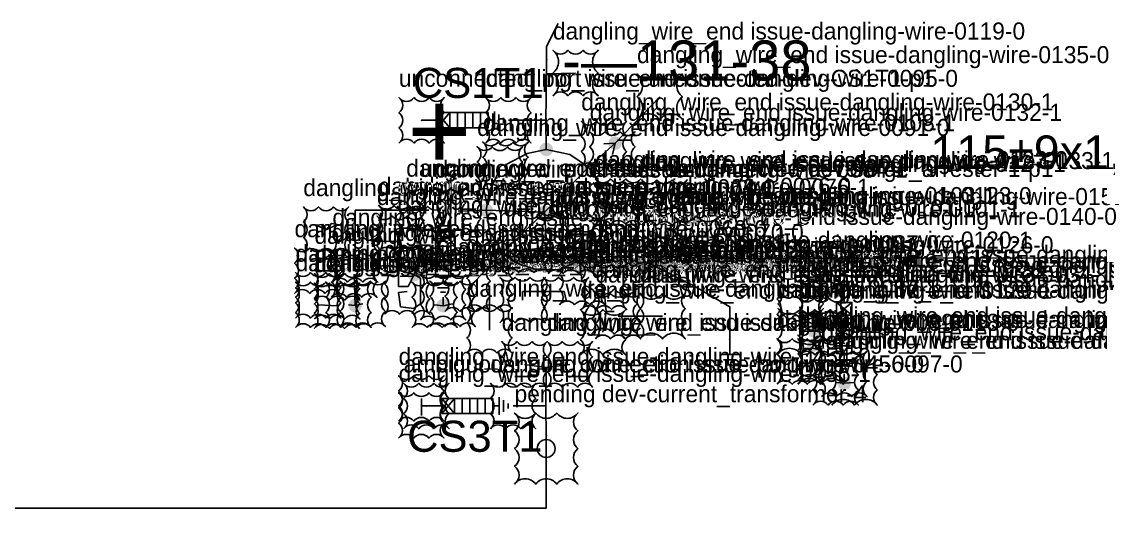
# Model space of a CAD drawing. Header units: millimetres. Extents: x -258 to 330, y 6 to 205.
# Drawn here: x 81.6 to 176.6, y 87.9 to 131 of the extents above; entities that cross this region are included whole.
import ezdxf

# ---------------------------------------------------------------- set-up
doc = ezdxf.new("R2010")
doc.units = ezdxf.units.MM
doc.layers.add('AI_REVIEW', color=2, linetype='Continuous')
doc.layers.add('TEXT', color=7, linetype='Continuous')
for name, color, linetype, lineweight in [('GROUND', 3, 'Continuous', 25), ('HV_110KV', 1, 'Continuous', 25), ('MV_35KV', 30, 'Continuous', 25), ('SLD_OTHER', 7, 'Continuous', 25)]:
    doc.layers.add(name, color=color, linetype=linetype, lineweight=lineweight)
doc.layers.add('SYM_PORTS', color=8, linetype='Continuous', plot=False)
doc.styles.add('SLD_TEXT', font='arial.ttf')

# ---------------------------------------------------------------- blocks, each defined once
blk = doc.blocks.new('SYM_DISCONNECTOR_OPEN')
at = {"lineweight": 25}
for points in [[(0, -1.25), (-1.125, 1)], [(0, -1.25), (0, -2.5)]]:
    blk.add_lwpolyline(points, dxfattribs=at)
at = {"layer": 'SYM_PORTS'}
blk.add_point((0, -2.5), dxfattribs=at)
blk.add_attdef('DEVICE_CODE', (1, -0.5), '', height=2)
blk = doc.blocks.new('SYM_SURGE_ARRESTER')
at = {"lineweight": 25}
for points in [[(0, 4), (0, 2.5)], [(-0.75, 2.5), (0.75, 1.25)], [(0.75, 2.5), (-0.75, 1.25)], [(-0.75, 0.5), (0.75, 0.5)], [(-0.75, -0.25), (0.75, -0.25)], [(-0.75, -1), (0.75, -1)], [(-0.75, -1.75), (0.75, -1.75)], [(-0.875, -3.125), (0.875, -3.125)], [(0, -2.5), (0, -3.125)], [(-0.5625, -3.5625), (0.5625, -3.5625)], [(-0.25, -4), (0.25, -4)]]:
    blk.add_lwpolyline(points, dxfattribs=at)
for points in [[(-0.75, 2.5), (0.75, 2.5), (0.75, 1.25), (-0.75, 1.25)], [(-0.75, 1.25), (0.75, 1.25), (0.75, -2.5), (-0.75, -2.5)]]:
    blk.add_lwpolyline(points, close=True, dxfattribs=at)
at = {"layer": 'SYM_PORTS'}
blk.add_point((0, 4), dxfattribs=at)
blk.add_attdef('DEVICE_CODE', (1.875, 1), '', height=2)
blk = doc.blocks.new('SYM_COUPLING_CAPACITOR')
at = {"lineweight": 25}
for points in [[(0, 1.25), (0, 0.25)], [(-0.75, 0.25), (0.75, 0.25)], [(-0.75, -0.25), (0.75, -0.25)], [(0, -0.25), (0, -1.25)]]:
    blk.add_lwpolyline(points, dxfattribs=at)
at = {"layer": 'SYM_PORTS'}
for p in [(0, 1.25), (0, -1.25)]:
    blk.add_point(p, dxfattribs=at)
blk.add_attdef('DEVICE_CODE', (1.75, -1.75), '', height=2)
blk = doc.blocks.new('SYM_GROUND_SYMBOL')
at = {"lineweight": 25}
for points in [[(0, 1.25), (0, -0.25)], [(-1, -0.25), (1, -0.25)], [(-0.625, -0.75), (0.625, -0.75)], [(-0.25, -1.25), (0.25, -1.25)]]:
    blk.add_lwpolyline(points, dxfattribs=at)
at = {"layer": 'SYM_PORTS'}
blk.add_point((0, 1.25), dxfattribs=at)
blk = doc.blocks.new('SYM_CURRENT_TRANSFORMER')
at = {"lineweight": 25}
blk.add_lwpolyline([(0, 1.25), (0, -1.25)], dxfattribs=at)
blk.add_circle((0, 0), 0.875, dxfattribs=at)
at = {"layer": 'SYM_PORTS'}
for p in [(0, 1.25), (0, -1.25)]:
    blk.add_point(p, dxfattribs=at)
blk.add_attdef('DEVICE_CODE', (1.875, -1.75), '', height=2)
at = {"flags": 1}
blk.add_attdef('RATIO', (1.875, -4.75), '', height=2, dxfattribs=at)

msp = doc.modelspace()

# ---------------------------------------------------------------- hatches: boundary and pattern name
at = {"layer": 'HV_110KV'}
h = msp.add_hatch(color=7, dxfattribs=at)
edge = h.paths.add_edge_path()
edge.add_arc((133.869, 120.289), 0.6, 0, 360)
h = msp.add_hatch(color=7, dxfattribs=at)
edge = h.paths.add_edge_path()
edge.add_arc((127.797, 119.737), 0.6, 0, 360)
h = msp.add_hatch(color=7, dxfattribs=at)
edge = h.paths.add_edge_path()
edge.add_arc((131.529, 118.183), 0.6, 0, 360)
h = msp.add_hatch(color=7, dxfattribs=at)
edge = h.paths.add_edge_path()
edge.add_arc((122.507, 114.384), 0.6, 0, 360)
h = msp.add_hatch(color=7, dxfattribs=at)
edge = h.paths.add_edge_path()
edge.add_arc((133.066, 114.801), 0.6, 0, 360)
h = msp.add_hatch(color=7, dxfattribs=at)
edge = h.paths.add_edge_path()
edge.add_arc((127.645, 114.203), 0.6, 0, 360)
h = msp.add_hatch(color=7, dxfattribs=at)
edge = h.paths.add_edge_path()
edge.add_arc((123.944, 110.656), 0.6, 0, 360)
h = msp.add_hatch(color=7, dxfattribs=at)
edge = h.paths.add_edge_path()
edge.add_arc((130.699, 109.941), 0.6, 0, 360)
at = {"layer": 'SLD_OTHER'}
h = msp.add_hatch(color=7, dxfattribs=at)
edge = h.paths.add_edge_path()
edge.add_arc((116.175, 108.714), 0.6, 0, 360)
h = msp.add_hatch(color=7, dxfattribs=at)
edge = h.paths.add_edge_path()
edge.add_arc((110.969, 105.991), 0.6, 0, 360)
h = msp.add_hatch(color=7, dxfattribs=at)
edge = h.paths.add_edge_path()
edge.add_arc((118.716, 105.97), 0.6, 0, 360)
h = msp.add_hatch(color=7, dxfattribs=at)
edge = h.paths.add_edge_path()
edge.add_arc((151.415, 103.721), 0.6, 0, 360)
h = msp.add_hatch(color=7, dxfattribs=at)
edge = h.paths.add_edge_path()
edge.add_arc((151.374, 102.513), 0.6, 0, 360)
h = msp.add_hatch(color=7, dxfattribs=at)
edge = h.paths.add_edge_path()
edge.add_arc((154.04, 99.139), 0.6, 0, 360)

# ---------------------------------------------------------------- linework, layer by layer
at = {"layer": 'AI_REVIEW'}
for points in [[(128.38, 124.464, -0.5), (129.713, 124.464, -0.5), (131.046, 124.464, -0.5), (132.38, 124.464, -0.5), (132.38, 126.464, -0.5), (132.38, 128.464, -0.5), (131.046, 128.464, -0.5), (129.713, 128.464, -0.5), (128.38, 128.464, -0.5), (128.38, 126.464, -0.5)], [(135.794, 122.381, -0.5), (137.794, 122.381, -0.5), (139.794, 122.381, -0.5), (139.794, 124.381, -0.5), (139.794, 126.381, -0.5), (137.794, 126.381, -0.5), (135.794, 126.381, -0.5), (135.794, 124.381, -0.5)], [(114.824, 120.299, -0.5), (116.158, 120.299, -0.5), (117.491, 120.299, -0.5), (118.824, 120.299, -0.5), (118.824, 121.632, -0.5), (118.824, 122.965, -0.5), (118.824, 124.299, -0.5), (117.491, 124.299, -0.5), (116.158, 124.299, -0.5), (114.824, 124.299, -0.5), (114.824, 122.965, -0.5), (114.824, 121.632, -0.5)], [(122.465, 120.299, -0.5), (123.798, 120.299, -0.5), (125.131, 120.299, -0.5), (126.465, 120.299, -0.5), (126.465, 121.632, -0.5), (126.465, 122.965, -0.5), (126.465, 124.299, -0.5), (125.131, 124.299, -0.5), (123.798, 124.299, -0.5), (122.465, 124.299, -0.5), (122.465, 122.965, -0.5), (122.465, 121.632, -0.5)], [(130.879, 118.216, -0.5), (132.212, 118.216, -0.5), (133.546, 118.216, -0.5), (134.879, 118.216, -0.5), (134.879, 119.549, -0.5), (134.879, 120.883, -0.5), (134.879, 122.216, -0.5), (133.546, 122.216, -0.5), (132.212, 122.216, -0.5), (130.879, 122.216, -0.5), (130.879, 120.883, -0.5), (130.879, 119.549, -0.5)], [(131.629, 117.3, -0.5), (132.962, 117.3, -0.5), (134.295, 117.3, -0.5), (135.629, 117.3, -0.5), (135.629, 118.633, -0.5), (135.629, 119.966, -0.5), (135.629, 121.3, -0.5), (134.295, 121.3, -0.5), (132.962, 121.3, -0.5), (131.629, 121.3, -0.5), (131.629, 119.966, -0.5), (131.629, 118.633, -0.5)], [(121.715, 115.967, -0.5), (123.048, 115.967, -0.5), (124.382, 115.967, -0.5), (125.715, 115.967, -0.5), (125.715, 117.3, -0.5), (125.715, 118.633, -0.5), (125.715, 119.967, -0.5), (124.382, 119.967, -0.5), (123.048, 119.967, -0.5), (121.715, 119.967, -0.5), (121.715, 118.633, -0.5), (121.715, 117.3, -0.5)], [(122.215, 116.383, -0.5), (123.548, 116.383, -0.5), (124.881, 116.383, -0.5), (126.215, 116.383, -0.5), (126.215, 117.716, -0.5), (126.215, 119.05, -0.5), (126.215, 120.383, -0.5), (124.881, 120.383, -0.5), (123.548, 120.383, -0.5), (122.215, 120.383, -0.5), (122.215, 119.05, -0.5), (122.215, 117.716, -0.5)], [(132.129, 113.134, -0.5), (133.462, 113.134, -0.5), (134.795, 113.134, -0.5), (136.129, 113.134, -0.5), (136.129, 114.467, -0.5), (136.129, 115.801, -0.5), (136.129, 117.134, -0.5), (134.795, 117.134, -0.5), (133.462, 117.134, -0.5), (132.129, 117.134, -0.5), (132.129, 115.801, -0.5), (132.129, 114.467, -0.5)], [(136.211, 113.051, -0.5), (137.544, 113.051, -0.5), (138.877, 113.051, -0.5), (140.211, 113.051, -0.5), (140.211, 114.384, -0.5), (140.211, 115.717, -0.5), (140.211, 117.051, -0.5), (138.877, 117.051, -0.5), (137.544, 117.051, -0.5), (136.211, 117.051, -0.5), (136.211, 115.717, -0.5), (136.211, 114.384, -0.5)], [(115.467, 112.384, -0.5), (116.8, 112.384, -0.5), (118.133, 112.384, -0.5), (119.467, 112.384, -0.5), (119.467, 113.718, -0.5), (119.467, 115.051, -0.5), (119.467, 116.384, -0.5), (118.133, 116.384, -0.5), (116.8, 116.384, -0.5), (115.467, 116.384, -0.5), (115.467, 115.051, -0.5), (115.467, 113.718, -0.5)], [(116.716, 112.36, -0.5), (118.05, 112.36, -0.5), (119.383, 112.36, -0.5), (120.716, 112.36, -0.5), (120.716, 113.693, -0.5), (120.716, 115.027, -0.5), (120.716, 116.36, -0.5), (119.383, 116.36, -0.5), (118.05, 116.36, -0.5), (116.716, 116.36, -0.5), (116.716, 115.027, -0.5), (116.716, 113.693, -0.5)], [(118.049, 112.301, -0.5), (119.383, 112.301, -0.5), (120.716, 112.301, -0.5), (122.049, 112.301, -0.5), (122.049, 113.634, -0.5), (122.049, 114.968, -0.5), (122.049, 116.301, -0.5), (120.716, 116.301, -0.5), (119.383, 116.301, -0.5), (118.049, 116.301, -0.5), (118.049, 114.968, -0.5), (118.049, 113.634, -0.5)], [(131.962, 112.801, -0.5), (133.295, 112.801, -0.5), (134.629, 112.801, -0.5), (135.962, 112.801, -0.5), (135.962, 114.134, -0.5), (135.962, 115.467, -0.5), (135.962, 116.801, -0.5), (134.629, 116.801, -0.5), (133.295, 116.801, -0.5), (131.962, 116.801, -0.5), (131.962, 115.467, -0.5), (131.962, 114.134, -0.5)], [(106.408, 110.668, -0.5), (107.742, 110.668, -0.5), (109.075, 110.668, -0.5), (110.408, 110.668, -0.5), (110.408, 112.001, -0.5), (110.408, 113.335, -0.5), (110.408, 114.668, -0.5), (109.075, 114.668, -0.5), (107.742, 114.668, -0.5), (106.408, 114.668, -0.5), (106.408, 113.335, -0.5), (106.408, 112.001, -0.5)], [(106.408, 110.668, -0.5), (107.742, 110.668, -0.5), (109.075, 110.668, -0.5), (110.408, 110.668, -0.5), (110.408, 112.001, -0.5), (110.408, 113.335, -0.5), (110.408, 114.668, -0.5), (109.075, 114.668, -0.5), (107.742, 114.668, -0.5), (106.408, 114.668, -0.5), (106.408, 113.335, -0.5), (106.408, 112.001, -0.5)], [(106.408, 110.668, -0.5), (107.742, 110.668, -0.5), (109.075, 110.668, -0.5), (110.408, 110.668, -0.5), (110.408, 112.001, -0.5), (110.408, 113.335, -0.5), (110.408, 114.668, -0.5), (109.075, 114.668, -0.5), (107.742, 114.668, -0.5), (106.408, 114.668, -0.5), (106.408, 113.335, -0.5), (106.408, 112.001, -0.5)], [(106.408, 110.668, -0.5), (107.742, 110.668, -0.5), (109.075, 110.668, -0.5), (110.408, 110.668, -0.5), (110.408, 112.001, -0.5), (110.408, 113.335, -0.5), (110.408, 114.668, -0.5), (109.075, 114.668, -0.5), (107.742, 114.668, -0.5), (106.408, 114.668, -0.5), (106.408, 113.335, -0.5), (106.408, 112.001, -0.5)], [(113.051, 110.801, -0.5), (114.384, 110.801, -0.5), (115.717, 110.801, -0.5), (117.051, 110.801, -0.5), (117.051, 112.135, -0.5), (117.051, 113.468, -0.5), (117.051, 114.801, -0.5), (115.717, 114.801, -0.5), (114.384, 114.801, -0.5), (113.051, 114.801, -0.5), (113.051, 113.468, -0.5), (113.051, 112.135, -0.5)], [(114.696, 110.718, -0.5), (116.029, 110.718, -0.5), (117.363, 110.718, -0.5), (118.696, 110.718, -0.5), (118.696, 112.051, -0.5), (118.696, 113.385, -0.5), (118.696, 114.718, -0.5), (117.363, 114.718, -0.5), (116.029, 114.718, -0.5), (114.696, 114.718, -0.5), (114.696, 113.385, -0.5), (114.696, 112.051, -0.5)], [(112.884, 109.885, -0.5), (114.217, 109.885, -0.5), (115.551, 109.885, -0.5), (116.884, 109.885, -0.5), (116.884, 111.218, -0.5), (116.884, 112.552, -0.5), (116.884, 113.885, -0.5), (115.551, 113.885, -0.5), (114.217, 113.885, -0.5), (112.884, 113.885, -0.5), (112.884, 112.552, -0.5), (112.884, 111.218, -0.5)], [(114.696, 109.135, -0.5), (116.029, 109.135, -0.5), (117.363, 109.135, -0.5), (118.696, 109.135, -0.5), (118.696, 110.469, -0.5), (118.696, 111.802, -0.5), (118.696, 113.135, -0.5), (117.363, 113.135, -0.5), (116.029, 113.135, -0.5), (114.696, 113.135, -0.5), (114.696, 111.802, -0.5), (114.696, 110.469, -0.5)], [(125.797, 109.968, -0.5), (127.13, 109.968, -0.5), (128.464, 109.968, -0.5), (129.797, 109.968, -0.5), (129.797, 111.302, -0.5), (129.797, 112.635, -0.5), (129.797, 113.968, -0.5), (128.464, 113.968, -0.5), (127.13, 113.968, -0.5), (125.797, 113.968, -0.5), (125.797, 112.635, -0.5), (125.797, 111.302, -0.5)], [(128.963, 109.968, -0.5), (130.296, 109.968, -0.5), (131.63, 109.968, -0.5), (132.963, 109.968, -0.5), (132.963, 111.302, -0.5), (132.963, 112.635, -0.5), (132.963, 113.968, -0.5), (131.63, 113.968, -0.5), (130.296, 113.968, -0.5), (128.963, 113.968, -0.5), (128.963, 112.635, -0.5), (128.963, 111.302, -0.5)], [(139.043, 109.885, -0.5), (141.043, 109.885, -0.5), (143.043, 109.885, -0.5), (143.043, 111.218, -0.5), (143.043, 112.552, -0.5), (143.043, 113.885, -0.5), (141.043, 113.885, -0.5), (139.043, 113.885, -0.5), (139.043, 112.552, -0.5), (139.043, 111.218, -0.5)], [(124.048, 108.885, -0.5), (125.381, 108.885, -0.5), (126.714, 108.885, -0.5), (128.048, 108.885, -0.5), (128.048, 110.219, -0.5), (128.048, 111.552, -0.5), (128.048, 112.885, -0.5), (126.714, 112.885, -0.5), (125.381, 112.885, -0.5), (124.048, 112.885, -0.5), (124.048, 111.552, -0.5), (124.048, 110.219, -0.5)], [(127.963, 108.802, -0.5), (129.296, 108.802, -0.5), (130.63, 108.802, -0.5), (131.963, 108.802, -0.5), (131.963, 110.135, -0.5), (131.963, 111.469, -0.5), (131.963, 112.802, -0.5), (130.63, 112.802, -0.5), (129.296, 112.802, -0.5), (127.963, 112.802, -0.5), (127.963, 111.469, -0.5), (127.963, 110.135, -0.5)], [(136.461, 108.135, -0.5), (137.794, 108.135, -0.5), (139.127, 108.135, -0.5), (140.461, 108.135, -0.5), (140.461, 109.469, -0.5), (140.461, 110.802, -0.5), (140.461, 112.135, -0.5), (139.127, 112.135, -0.5), (137.794, 112.135, -0.5), (136.461, 112.135, -0.5), (136.461, 110.802, -0.5), (136.461, 109.469, -0.5)], [(108.969, 108.052, -0.5), (110.302, 108.052, -0.5), (111.635, 108.052, -0.5), (112.969, 108.052, -0.5), (112.969, 109.385, -0.5), (112.969, 110.719, -0.5), (112.969, 112.052, -0.5), (111.635, 112.052, -0.5), (110.302, 112.052, -0.5), (108.969, 112.052, -0.5), (108.969, 110.719, -0.5), (108.969, 109.385, -0.5)], [(105.636, 107.052, -0.5), (106.969, 107.052, -0.5), (108.303, 107.052, -0.5), (109.636, 107.052, -0.5), (109.636, 108.386, -0.5), (109.636, 109.719, -0.5), (109.636, 111.052, -0.5), (108.303, 111.052, -0.5), (106.969, 111.052, -0.5), (105.636, 111.052, -0.5), (105.636, 109.719, -0.5), (105.636, 108.386, -0.5)], [(107.386, 106.469, -0.5), (108.719, 106.469, -0.5), (110.052, 106.469, -0.5), (111.386, 106.469, -0.5), (111.386, 107.803, -0.5), (111.386, 109.136, -0.5), (111.386, 110.469, -0.5), (110.052, 110.469, -0.5), (108.719, 110.469, -0.5), (107.386, 110.469, -0.5), (107.386, 109.136, -0.5), (107.386, 107.803, -0.5)], [(108.885, 106.719, -0.5), (110.219, 106.719, -0.5), (111.552, 106.719, -0.5), (112.885, 106.719, -0.5), (112.885, 108.053, -0.5), (112.885, 109.386, -0.5), (112.885, 110.719, -0.5), (111.552, 110.719, -0.5), (110.219, 110.719, -0.5), (108.885, 110.719, -0.5), (108.885, 109.386, -0.5), (108.885, 108.053, -0.5)], [(118.882, 105.47, -0.5), (120.216, 105.47, -0.5), (121.549, 105.47, -0.5), (122.882, 105.47, -0.5), (122.882, 106.803, -0.5), (122.882, 108.136, -0.5), (122.882, 109.47, -0.5), (121.549, 109.47, -0.5), (120.216, 109.47, -0.5), (118.882, 109.47, -0.5), (118.882, 108.136, -0.5), (118.882, 106.803, -0.5)], [(120.799, 105.719, -0.5), (122.132, 105.719, -0.5), (123.465, 105.719, -0.5), (124.799, 105.719, -0.5), (124.799, 107.053, -0.5), (124.799, 108.386, -0.5), (124.799, 109.719, -0.5), (123.465, 109.719, -0.5), (122.132, 109.719, -0.5), (120.799, 109.719, -0.5), (120.799, 108.386, -0.5), (120.799, 107.053, -0.5)], [(128.963, 106.053, -0.5), (130.296, 106.053, -0.5), (131.63, 106.053, -0.5), (132.963, 106.053, -0.5), (132.963, 107.386, -0.5), (132.963, 108.719, -0.5), (132.963, 110.053, -0.5), (131.63, 110.053, -0.5), (130.296, 110.053, -0.5), (128.963, 110.053, -0.5), (128.963, 108.719, -0.5), (128.963, 107.386, -0.5)], [(130.879, 105.636, -0.5), (132.212, 105.636, -0.5), (133.546, 105.636, -0.5), (134.879, 105.636, -0.5), (134.879, 106.969, -0.5), (134.879, 108.303, -0.5), (134.879, 109.636, -0.5), (133.546, 109.636, -0.5), (132.212, 109.636, -0.5), (130.879, 109.636, -0.5), (130.879, 108.303, -0.5), (130.879, 106.969, -0.5)], [(105.719, 104.886, -0.5), (107.053, 104.886, -0.5), (108.386, 104.886, -0.5), (109.719, 104.886, -0.5), (109.719, 106.22, -0.5), (109.719, 107.553, -0.5), (109.719, 108.886, -0.5), (108.386, 108.886, -0.5), (107.053, 108.886, -0.5), (105.719, 108.886, -0.5), (105.719, 107.553, -0.5), (105.719, 106.22, -0.5)], [(107.386, 104.803, -0.5), (108.719, 104.803, -0.5), (110.052, 104.803, -0.5), (111.386, 104.803, -0.5), (111.386, 106.136, -0.5), (111.386, 107.47, -0.5), (111.386, 108.803, -0.5), (110.052, 108.803, -0.5), (108.719, 108.803, -0.5), (107.386, 108.803, -0.5), (107.386, 107.47, -0.5), (107.386, 106.136, -0.5)], [(113.551, 105.22, -0.5), (114.884, 105.22, -0.5), (116.217, 105.22, -0.5), (117.551, 105.22, -0.5), (117.551, 106.553, -0.5), (117.551, 107.886, -0.5), (117.551, 109.22, -0.5), (116.217, 109.22, -0.5), (114.884, 109.22, -0.5), (113.551, 109.22, -0.5), (113.551, 107.886, -0.5), (113.551, 106.553, -0.5)], [(116.716, 104.72, -0.5), (118.05, 104.72, -0.5), (119.383, 104.72, -0.5), (120.716, 104.72, -0.5), (120.716, 106.053, -0.5), (120.716, 107.386, -0.5), (120.716, 108.72, -0.5), (119.383, 108.72, -0.5), (118.05, 108.72, -0.5), (116.716, 108.72, -0.5), (116.716, 107.386, -0.5), (116.716, 106.053, -0.5)], [(123.714, 104.47, -0.5), (125.048, 104.47, -0.5), (126.381, 104.47, -0.5), (127.714, 104.47, -0.5), (127.714, 105.803, -0.5), (127.714, 107.136, -0.5), (127.714, 108.47, -0.5), (126.381, 108.47, -0.5), (125.048, 108.47, -0.5), (123.714, 108.47, -0.5), (123.714, 107.136, -0.5), (123.714, 105.803, -0.5)], [(127.547, 104.47, -0.5), (128.88, 104.47, -0.5), (130.213, 104.47, -0.5), (131.547, 104.47, -0.5), (131.547, 105.803, -0.5), (131.547, 107.136, -0.5), (131.547, 108.47, -0.5), (130.213, 108.47, -0.5), (128.88, 108.47, -0.5), (127.547, 108.47, -0.5), (127.547, 107.136, -0.5), (127.547, 105.803, -0.5)], [(148.207, 104.803, -0.5), (150.207, 104.803, -0.5), (152.207, 104.803, -0.5), (152.207, 106.136, -0.5), (152.207, 107.47, -0.5), (152.207, 108.803, -0.5), (150.207, 108.803, -0.5), (148.207, 108.803, -0.5), (148.207, 107.47, -0.5), (148.207, 106.136, -0.5)], [(105.719, 104.053, -0.5), (107.053, 104.053, -0.5), (108.386, 104.053, -0.5), (109.719, 104.053, -0.5), (109.719, 105.387, -0.5), (109.719, 106.72, -0.5), (109.719, 108.053, -0.5), (108.386, 108.053, -0.5), (107.053, 108.053, -0.5), (105.719, 108.053, -0.5), (105.719, 106.72, -0.5), (105.719, 105.387, -0.5)], [(107.365, 103.97, -0.5), (108.698, 103.97, -0.5), (110.032, 103.97, -0.5), (111.365, 103.97, -0.5), (111.365, 105.303, -0.5), (111.365, 106.637, -0.5), (111.365, 107.97, -0.5), (110.032, 107.97, -0.5), (108.698, 107.97, -0.5), (107.365, 107.97, -0.5), (107.365, 106.637, -0.5), (107.365, 105.303, -0.5)], [(108.385, 104.053, -0.5), (109.719, 104.053, -0.5), (111.052, 104.053, -0.5), (112.385, 104.053, -0.5), (112.385, 105.387, -0.5), (112.385, 106.72, -0.5), (112.385, 108.053, -0.5), (111.052, 108.053, -0.5), (109.719, 108.053, -0.5), (108.385, 108.053, -0.5), (108.385, 106.72, -0.5), (108.385, 105.387, -0.5)], [(109.635, 104.137, -0.5), (110.968, 104.137, -0.5), (112.302, 104.137, -0.5), (113.635, 104.137, -0.5), (113.635, 105.47, -0.5), (113.635, 106.803, -0.5), (113.635, 108.137, -0.5), (112.302, 108.137, -0.5), (110.968, 108.137, -0.5), (109.635, 108.137, -0.5), (109.635, 106.803, -0.5), (109.635, 105.47, -0.5)], [(115.967, 104.053, -0.5), (117.3, 104.053, -0.5), (118.633, 104.053, -0.5), (119.967, 104.053, -0.5), (119.967, 105.387, -0.5), (119.967, 106.72, -0.5), (119.967, 108.053, -0.5), (118.633, 108.053, -0.5), (117.3, 108.053, -0.5), (115.967, 108.053, -0.5), (115.967, 106.72, -0.5), (115.967, 105.387, -0.5)], [(117.549, 104.137, -0.5), (118.883, 104.137, -0.5), (120.216, 104.137, -0.5), (121.549, 104.137, -0.5), (121.549, 105.47, -0.5), (121.549, 106.803, -0.5), (121.549, 108.137, -0.5), (120.216, 108.137, -0.5), (118.883, 108.137, -0.5), (117.549, 108.137, -0.5), (117.549, 106.803, -0.5), (117.549, 105.47, -0.5)], [(131.795, 103.47, -0.5), (133.795, 103.47, -0.5), (135.795, 103.47, -0.5), (135.795, 104.803, -0.5), (135.795, 106.137, -0.5), (135.795, 107.47, -0.5), (133.795, 107.47, -0.5), (131.795, 107.47, -0.5), (131.795, 106.137, -0.5), (131.795, 104.803, -0.5)], [(148.124, 103.887, -0.5), (149.457, 103.887, -0.5), (150.791, 103.887, -0.5), (152.124, 103.887, -0.5), (152.124, 105.22, -0.5), (152.124, 106.553, -0.5), (152.124, 107.887, -0.5), (150.791, 107.887, -0.5), (149.457, 107.887, -0.5), (148.124, 107.887, -0.5), (148.124, 106.553, -0.5), (148.124, 105.22, -0.5)], [(150.04, 104.22, -0.5), (151.374, 104.22, -0.5), (152.707, 104.22, -0.5), (154.04, 104.22, -0.5), (154.04, 105.553, -0.5), (154.04, 106.887, -0.5), (154.04, 108.22, -0.5), (152.707, 108.22, -0.5), (151.374, 108.22, -0.5), (150.04, 108.22, -0.5), (150.04, 106.887, -0.5), (150.04, 105.553, -0.5)], [(132.129, 103.054, -0.5), (133.462, 103.054, -0.5), (134.795, 103.054, -0.5), (136.129, 103.054, -0.5), (136.129, 104.387, -0.5), (136.129, 105.72, -0.5), (136.129, 107.054, -0.5), (134.795, 107.054, -0.5), (133.462, 107.054, -0.5), (132.129, 107.054, -0.5), (132.129, 105.72, -0.5), (132.129, 104.387, -0.5)], [(136.044, 103.054, -0.5), (138.044, 103.054, -0.5), (140.044, 103.054, -0.5), (140.044, 104.387, -0.5), (140.044, 105.72, -0.5), (140.044, 107.054, -0.5), (138.044, 107.054, -0.5), (136.044, 107.054, -0.5), (136.044, 105.72, -0.5), (136.044, 104.387, -0.5)], [(150.04, 102.637, -0.5), (151.374, 102.637, -0.5), (152.707, 102.637, -0.5), (154.04, 102.637, -0.5), (154.04, 103.97, -0.5), (154.04, 105.304, -0.5), (154.04, 106.637, -0.5), (152.707, 106.637, -0.5), (151.374, 106.637, -0.5), (150.04, 106.637, -0.5), (150.04, 105.304, -0.5), (150.04, 103.97, -0.5)], [(120.799, 101.804, -0.5), (122.132, 101.804, -0.5), (123.465, 101.804, -0.5), (124.799, 101.804, -0.5), (124.799, 103.137, -0.5), (124.799, 104.471, -0.5), (124.799, 105.804, -0.5), (123.465, 105.804, -0.5), (122.132, 105.804, -0.5), (120.799, 105.804, -0.5), (120.799, 104.471, -0.5), (120.799, 103.137, -0.5)], [(130.796, 101.637, -0.5), (132.796, 101.637, -0.5), (134.796, 101.637, -0.5), (134.796, 102.971, -0.5), (134.796, 104.304, -0.5), (134.796, 105.637, -0.5), (132.796, 105.637, -0.5), (130.796, 105.637, -0.5), (130.796, 104.304, -0.5), (130.796, 102.971, -0.5)], [(148.207, 101.721, -0.5), (150.207, 101.721, -0.5), (152.207, 101.721, -0.5), (152.207, 103.054, -0.5), (152.207, 104.387, -0.5), (152.207, 105.721, -0.5), (150.207, 105.721, -0.5), (148.207, 105.721, -0.5), (148.207, 104.387, -0.5), (148.207, 103.054, -0.5)], [(150.124, 101.637, -0.5), (151.457, 101.637, -0.5), (152.79, 101.637, -0.5), (154.124, 101.637, -0.5), (154.124, 102.971, -0.5), (154.124, 104.304, -0.5), (154.124, 105.637, -0.5), (152.79, 105.637, -0.5), (151.457, 105.637, -0.5), (150.124, 105.637, -0.5), (150.124, 104.304, -0.5), (150.124, 102.971, -0.5)], [(123.881, 98.805, -0.5), (125.214, 98.805, -0.5), (126.548, 98.805, -0.5), (127.881, 98.805, -0.5), (127.881, 100.138, -0.5), (127.881, 101.471, -0.5), (127.881, 102.805, -0.5), (126.548, 102.805, -0.5), (125.214, 102.805, -0.5), (123.881, 102.805, -0.5), (123.881, 101.471, -0.5), (123.881, 100.138, -0.5)], [(127.88, 98.805, -0.5), (129.213, 98.805, -0.5), (130.547, 98.805, -0.5), (131.88, 98.805, -0.5), (131.88, 100.138, -0.5), (131.88, 101.471, -0.5), (131.88, 102.805, -0.5), (130.547, 102.805, -0.5), (129.213, 102.805, -0.5), (127.88, 102.805, -0.5), (127.88, 101.471, -0.5), (127.88, 100.138, -0.5)], [(148.124, 99.055, -0.5), (149.457, 99.055, -0.5), (150.791, 99.055, -0.5), (152.124, 99.055, -0.5), (152.124, 100.388, -0.5), (152.124, 101.721, -0.5), (152.124, 103.055, -0.5), (150.791, 103.055, -0.5), (149.457, 103.055, -0.5), (148.124, 103.055, -0.5), (148.124, 101.721, -0.5), (148.124, 100.388, -0.5)], [(149.957, 99.388, -0.5), (151.957, 99.388, -0.5), (153.957, 99.388, -0.5), (153.957, 100.721, -0.5), (153.957, 102.055, -0.5), (153.957, 103.388, -0.5), (151.957, 103.388, -0.5), (149.957, 103.388, -0.5), (149.957, 102.055, -0.5), (149.957, 100.721, -0.5)], [(149.957, 99.055, -0.5), (151.957, 99.055, -0.5), (153.957, 99.055, -0.5), (153.957, 100.388, -0.5), (153.957, 101.721, -0.5), (153.957, 103.055, -0.5), (151.957, 103.055, -0.5), (149.957, 103.055, -0.5), (149.957, 101.721, -0.5), (149.957, 100.388, -0.5)], [(152.04, 97.972, -0.5), (153.373, 97.972, -0.5), (154.706, 97.972, -0.5), (156.04, 97.972, -0.5), (156.04, 99.305, -0.5), (156.04, 100.638, -0.5), (156.04, 101.972, -0.5), (154.706, 101.972, -0.5), (153.373, 101.972, -0.5), (152.04, 101.972, -0.5), (152.04, 100.638, -0.5), (152.04, 99.305, -0.5)], [(151.29, 97.222, -0.5), (152.623, 97.222, -0.5), (153.957, 97.222, -0.5), (155.29, 97.222, -0.5), (155.29, 98.555, -0.5), (155.29, 99.889, -0.5), (155.29, 101.222, -0.5), (153.957, 101.222, -0.5), (152.623, 101.222, -0.5), (151.29, 101.222, -0.5), (151.29, 99.889, -0.5), (151.29, 98.555, -0.5)], [(152.956, 97.222, -0.5), (154.956, 97.222, -0.5), (156.956, 97.222, -0.5), (156.956, 98.555, -0.5), (156.956, 99.889, -0.5), (156.956, 101.222, -0.5), (154.956, 101.222, -0.5), (152.956, 101.222, -0.5), (152.956, 99.889, -0.5), (152.956, 98.555, -0.5)], [(114.8, 95.806, -0.5), (116.134, 95.806, -0.5), (117.467, 95.806, -0.5), (118.8, 95.806, -0.5), (118.8, 97.139, -0.5), (118.8, 98.472, -0.5), (118.8, 99.806, -0.5), (117.467, 99.806, -0.5), (116.134, 99.806, -0.5), (114.8, 99.806, -0.5), (114.8, 98.472, -0.5), (114.8, 97.139, -0.5)], [(115.241, 95.139, -0.5), (116.574, 95.139, -0.5), (117.908, 95.139, -0.5), (119.241, 95.139, -0.5), (119.241, 96.472, -0.5), (119.241, 97.806, -0.5), (119.241, 99.139, -0.5), (117.908, 99.139, -0.5), (116.574, 99.139, -0.5), (115.241, 99.139, -0.5), (115.241, 97.806, -0.5), (115.241, 96.472, -0.5)], [(122.881, 95.139, -0.5), (124.215, 95.139, -0.5), (125.548, 95.139, -0.5), (126.881, 95.139, -0.5), (126.881, 96.472, -0.5), (126.881, 97.806, -0.5), (126.881, 99.139, -0.5), (125.548, 99.139, -0.5), (124.215, 99.139, -0.5), (122.881, 99.139, -0.5), (122.881, 97.806, -0.5), (122.881, 96.472, -0.5)], [(114.8, 94.306, -0.5), (116.134, 94.306, -0.5), (117.467, 94.306, -0.5), (118.8, 94.306, -0.5), (118.8, 95.639, -0.5), (118.8, 96.973, -0.5), (118.8, 98.306, -0.5), (117.467, 98.306, -0.5), (116.134, 98.306, -0.5), (114.8, 98.306, -0.5), (114.8, 96.973, -0.5), (114.8, 95.639, -0.5)], [(125.01, 90.265, -0.5), (126.868, 90.265, -0.5), (128.727, 90.265, -0.5), (130.585, 90.265, -0.5), (130.585, 91.827, -0.5), (130.585, 93.39, -0.5), (130.585, 94.952, -0.5), (130.585, 96.515, -0.5), (128.727, 96.515, -0.5), (126.868, 96.515, -0.5), (125.01, 96.515, -0.5), (125.01, 94.952, -0.5), (125.01, 93.39, -0.5), (125.01, 91.827, -0.5)]]:
    msp.add_lwpolyline(points, format="xyb", close=True, dxfattribs=at)
at = {"layer": 'GROUND'}
for points in [[(141.043, 111.885), (141.314, 110.135)], [(138.461, 110.135), (136.628, 109.802), (140.752, 107.761)], [(141.314, 110.135), (140.752, 107.761)], [(141.314, 110.135), (154.04, 110.115)], [(158.413, 110.177), (154.04, 110.115)], [(154.04, 110.115), (154.04, 107.612)], [(140.752, 107.761), (143.959, 105.887), (143.959, 103.012)]]:
    msp.add_lwpolyline(points, dxfattribs=at)
at = {"layer": 'HV_110KV'}
for points in [[(127.832, 127.671), (127.818, 126.381)], [(127.818, 126.381), (127.776, 122.299)], [(130.38, 126.464), (127.818, 126.381)], [(137.794, 124.381), (133.869, 120.289)], [(124.465, 122.299), (127.776, 122.299)], [(127.776, 122.299), (127.797, 119.737)], [(127.797, 119.737), (126.131, 119.383), (124.215, 118.383)], [(127.797, 119.737), (129.88, 119.3), (131.529, 118.183)], [(133.869, 120.289), (131.529, 118.183)], [(133.869, 120.289), (132.879, 120.216)], [(133.869, 120.289), (133.629, 119.3)], [(123.715, 117.967), (122.799, 116.05), (122.507, 114.384)], [(131.529, 118.183), (127.645, 114.203)], [(131.529, 118.183), (132.546, 116.717), (133.066, 114.801)], [(122.507, 114.384), (120.049, 114.301)], [(122.507, 114.384), (127.645, 114.203)], [(122.507, 114.384), (122.799, 112.551), (123.944, 110.656)], [(127.645, 114.203), (123.944, 110.656)], [(127.645, 114.203), (127.797, 111.968)], [(130.699, 109.941), (131.796, 110.469), (132.712, 112.218), (133.066, 114.801)], [(133.066, 114.801), (133.962, 114.801)], [(130.963, 111.968), (130.699, 109.941)], [(123.944, 110.656), (120.882, 107.47)], [(130.699, 109.941), (128.88, 109.136), (126.964, 109.136), (125.215, 109.719), (123.944, 110.656)], [(130.699, 109.941), (130.963, 108.053)]]:
    msp.add_lwpolyline(points, dxfattribs=at)
at = {"layer": 'MV_35KV'}
for points in [[(125.881, 100.805), (127.797, 100.534)], [(129.88, 100.805), (127.797, 100.534)], [(127.797, 100.534), (127.776, 97.139)], [(116.8, 97.806), (116.8, 97.139)], [(116.8, 97.139), (116.8, 96.306)], [(117.241, 97.139), (116.8, 97.139)], [(124.881, 97.139), (127.776, 97.139)], [(127.776, 97.139), (127.797, 94.515)], [(127.797, 92.266), (127.797, 88.142), (51.235, 88.142), (51.235, 53.735), (66.564, 53.735), (66.564, 58.858)]]:
    msp.add_lwpolyline(points, dxfattribs=at)
at = {"layer": 'SLD_OTHER'}
for points in [[(134.129, 115.134), (136.711, 115.384), (138.211, 115.051)], [(117.467, 114.384), (110.969, 114.384), (110.969, 110.052)], [(108.408, 112.668), (108.136, 113.135), (107.553, 113.051), (108.408, 112.668)], [(108.408, 112.668), (108.886, 113.218), (109.386, 113.135), (108.408, 112.668)], [(115.051, 112.801), (116.696, 112.718)], [(114.884, 111.885), (114.905, 111.135)], [(116.175, 108.714), (115.634, 107.678), (114.801, 107.678), (114.801, 108.469), (114.884, 110.302), (114.905, 111.135)], [(114.905, 111.135), (116.696, 111.135)], [(126.048, 110.885), (128.214, 111.135), (129.963, 110.802)], [(116.175, 108.714), (114.967, 109.052), (114.884, 109.719), (116.55, 109.886), (116.175, 108.714)], [(160.913, 110.177), (223.437, 110.135), (223.437, 38.989), (267.674, 38.989), (267.674, 51.735), (262.551, 51.819)], [(107.636, 109.052), (109.386, 109.052), (109.386, 108.469)], [(110.885, 108.719), (110.969, 105.991)], [(116.175, 108.714), (116.717, 108.386), (116.717, 106.137), (116.134, 105.72), (114.967, 105.887), (114.801, 107.136), (115.551, 107.22)], [(107.719, 106.886), (107.719, 107.636), (109.302, 107.803), (109.386, 106.803)], [(122.799, 107.719), (122.799, 103.804)], [(132.879, 107.636), (133.066, 105.47)], [(118.716, 106.72), (118.716, 105.97)], [(129.547, 106.47), (129.38, 107.22), (125.714, 107.22), (125.714, 106.47)], [(150.207, 106.803), (151.981, 106.803), (152.04, 106.22)], [(107.719, 106.053), (109.365, 105.97)], [(110.385, 106.053), (110.969, 105.991)], [(111.635, 106.137), (110.969, 105.991)], [(117.967, 106.053), (118.716, 105.97)], [(119.549, 106.137), (118.716, 105.97)], [(133.066, 105.47), (132.796, 103.637)], [(133.066, 105.47), (133.795, 105.47)], [(150.124, 105.887), (150.207, 105.137)], [(134.129, 105.054), (138.044, 105.054)], [(151.374, 102.513), (150.874, 101.721), (150.228, 101.659), (150.124, 102.471), (150.124, 104.304), (150.207, 105.137)], [(150.207, 105.137), (151.957, 105.137), (152.04, 104.637)], [(150.207, 103.721), (151.415, 103.721)], [(151.415, 103.721), (151.374, 102.513)], [(151.415, 103.721), (152.124, 103.637)], [(151.374, 102.513), (151.957, 102.388), (151.957, 101.388)], [(150.124, 101.055), (150.124, 99.972), (150.874, 99.722), (151.957, 99.972), (151.957, 101.055)], [(154.04, 99.972), (154.04, 99.139)], [(153.29, 99.222), (154.04, 99.139)], [(154.956, 99.222), (154.04, 99.139)]]:
    msp.add_lwpolyline(points, dxfattribs=at)

# ---------------------------------------------------------------- block references
at = {"layer": 'GROUND', "xscale": 0.900011588382326, "yscale": 0.900011588382326}
for name, p in [('SYM_SURGE_ARRESTER', (154.04, 104.012)), ('SYM_GROUND_SYMBOL', (143.959, 101.888))]:
    msp.add_blockref(name, p, dxfattribs=at)
at = {"layer": 'HV_110KV', "xscale": -0.900011588382326, "yscale": 0.900011588382326}
msp.add_blockref('SYM_DISCONNECTOR_OPEN', (127.832, 129.922), dxfattribs=at)
at = {"layer": 'HV_110KV'}
ref = msp.add_blockref('SYM_SURGE_ARRESTER', (120.424, 122.299), dxfattribs=dict(at, xscale=0.900011588382326, yscale=0.900011588382326, rotation=90))
ref.add_attrib('DEVICE_CODE', 'CS1T1', (116.05, 124.27), dxfattribs={"layer": 'TEXT', "height": 2.6492, "style": 'SLD_TEXT'})
at = {"layer": 'MV_35KV'}
ref = msp.add_blockref('SYM_SURGE_ARRESTER', (120.841, 97.139), dxfattribs=dict(at, xscale=0.900011588382326, yscale=0.900011588382326, rotation=90))
ref.add_attrib('DEVICE_CODE', 'CS3T1', (115.551, 93.104), dxfattribs={"layer": 'TEXT', "height": 2.7394, "style": 'SLD_TEXT'})
at = {"layer": 'MV_35KV', "xscale": 0.900011588382326, "yscale": 0.900011588382326}
msp.add_blockref('SYM_CURRENT_TRANSFORMER', (127.797, 93.39), dxfattribs=at)
at = {"layer": 'SLD_OTHER', "xscale": 0.900011588382326, "yscale": 0.900011588382326}
msp.add_blockref('SYM_SURGE_ARRESTER', (118.716, 110.76), dxfattribs=at)
at = {"layer": 'SLD_OTHER', "xscale": 0.999983254745884, "yscale": 0.999983254745884, "rotation": 270}
msp.add_blockref('SYM_COUPLING_CAPACITOR', (159.663, 110.177), dxfattribs=at)

# ---------------------------------------------------------------- texts
at = {"layer": 'AI_REVIEW', "char_height": 1.5, "attachment_point": 7}
for s, insert in [('dangling_wire_end issue-dangling-wire-0119-0', (128.38, 128.964)), ('dangling_wire_end issue-dangling-wire-0135-0', (135.794, 126.881)), ('unconnected_port issue-unconnected-dev-CS1T1-p1', (114.824, 124.799)), ('dangling_wire_end issue-dangling-wire-0095-0', (122.465, 124.799)), ('dangling_wire_end issue-dangling-wire-0130-1', (130.879, 122.716)), ('dangling_wire_end issue-dangling-wire-0132-1', (131.629, 121.8)), ('dangling_wire_end issue-dangling-wire-0108-1', (122.215, 120.883)), ('dangling_wire_end issue-dangling-wire-0091-0', (121.715, 120.467)), ('dangling_wire_end issue-dangling-wire-0079-0', (115.467, 116.884)), ('unconnected_port issue-unconnected-dev-surge_arrester-1-p1', (116.716, 116.86)), ('dangling_wire_end issue-dangling-wire-0084-1', (118.049, 116.801)), ('dangling_wire_end issue-dangling-wire-0127-1', (131.962, 117.301)), ('dangling_wire_end issue-dangling-wire-0133-0', (132.129, 117.634)), ('dangling_wire_end issue-dangling-wire-0133-1', (136.211, 117.551)), ('dangling_wire_end issue-dangling-wire-0063-0', (106.408, 115.168)), ('dangling_wire_end issue-dangling-wire-0063-1', (106.408, 115.168)), ('dangling_wire_end issue-dangling-wire-0064-0', (106.408, 115.168)), ('dangling_wire_end issue-dangling-wire-0064-1', (106.408, 115.168)), ('dangling_wire_end issue-dangling-wire-0076-0', (113.051, 115.301)), ('dangling_wire_end issue-dangling-wire-0076-1', (114.696, 115.218)), ('dangling_wire_end issue-dangling-wire-0074-0', (112.884, 114.385)), ('dangling_wire_end issue-dangling-wire-0103-1', (125.797, 114.468)), ('dangling_wire_end issue-dangling-wire-0123-0', (128.963, 114.468)), ('dangling_wire_end issue-dangling-wire-0151-0', (139.043, 114.385)), ('dangling_wire_end issue-dangling-wire-0075-1', (114.696, 113.635)), ('dangling_wire_end issue-dangling-wire-0101-0', (124.048, 113.385)), ('dangling_wire_end issue-dangling-wire-0101-1', (127.963, 113.302)), ('dangling_wire_end issue-dangling-wire-0079-1', (108.969, 112.552)), ('dangling_wire_end issue-dangling-wire-0140-0', (136.461, 112.635)), ('dangling_wire_end issue-dangling-wire-0060-0', (105.636, 111.552)), ('dangling_wire_end issue-dangling-wire-0070-0', (108.885, 111.219)), ('dangling_wire_end issue-dangling-wire-0060-1', (107.386, 110.969)), ('dangling_wire_end issue-dangling-wire-0087-0', (120.799, 110.219)), ('dangling_wire_end issue-dangling-wire-0120-1', (128.963, 110.553)), ('dangling_wire_end issue-dangling-wire-0126-0', (130.879, 110.136)), ('dangling_wire_end issue-dangling-wire-0061-0', (105.719, 109.386)), ('dangling_wire_end issue-dangling-wire-0061-1', (107.386, 109.303)), ('dangling_wire_end issue-dangling-wire-0077-1', (113.551, 109.72)), ('dangling_wire_end issue-dangling-wire-0082-0', (116.716, 109.22)), ('dangling_wire_end issue-dangling-wire-0092-1', (118.882, 109.97)), ('dangling_wire_end issue-dangling-wire-0169-0', (148.207, 109.303)), ('dangling_wire_end issue-dangling-wire-0062-0', (105.719, 108.553)), ('dangling_wire_end issue-dangling-wire-0062-1', (107.365, 108.47)), ('dangling_wire_end issue-dangling-wire-0069-0', (108.385, 108.553)), ('dangling_wire_end issue-dangling-wire-0071-0', (109.635, 108.637)), ('dangling_wire_end issue-dangling-wire-0081-0', (115.967, 108.553)), ('dangling_wire_end issue-dangling-wire-0083-0', (117.549, 108.637)), ('dangling_wire_end issue-dangling-wire-0117-1', (123.714, 108.97)), ('dangling_wire_end issue-dangling-wire-0117-0', (127.547, 108.97)), ('dangling_wire_end issue-dangling-wire-0166-0', (148.124, 108.387)), ('dangling_wire_end issue-dangling-wire-0169-1', (150.04, 108.72)), ('dangling_wire_end issue-dangling-wire-0128-1', (131.795, 107.97)), ('dangling_wire_end issue-dangling-wire-0134-0', (132.129, 107.554)), ('dangling_wire_end issue-dangling-wire-0134-1', (136.044, 107.554)), ('dangling_wire_end issue-dangling-wire-0087-1', (120.799, 106.304)), ('dangling_wire_end issue-dangling-wire-0170-1', (150.04, 107.137)), ('dangling_wire_end issue-dangling-wire-0129-1', (130.796, 106.137)), ('dangling_wire_end issue-dangling-wire-0171-0', (148.207, 106.221)), ('dangling_wire_end issue-dangling-wire-0173-1', (150.124, 106.137)), ('dangling_wire_end issue-dangling-wire-0168-0', (148.124, 103.555)), ('dangling_wire_end issue-dangling-wire-0172-1', (149.957, 103.888)), ('dangling_wire_end issue-dangling-wire-0168-1', (149.957, 103.555)), ('dangling_wire_end issue-dangling-wire-0099-0', (123.881, 103.305)), ('dangling_wire_end issue-dangling-wire-0118-0', (127.88, 103.305)), ('dangling_wire_end issue-dangling-wire-0181-0', (151.29, 101.722)), ('dangling_wire_end issue-dangling-wire-0183-0', (152.04, 102.472)), ('dangling_wire_end issue-dangling-wire-0184-0', (152.956, 101.722)), ('dangling_wire_end issue-dangling-wire-0454-0', (114.8, 100.306)), ('ambiguous_port_connection issue-port-wire-0456-0', (115.241, 99.639)), ('dangling_wire_end issue-dangling-wire-0097-0', (122.881, 99.639)), ('dangling_wire_end issue-dangling-wire-0455-1', (114.8, 98.806)), ('pending dev-current_transformer-4', (125.01, 97.015))]:
    msp.add_mtext(s, dxfattribs=dict(at, insert=insert))
at = {"layer": 'TEXT', "attachment_point": 7, "style": 'SLD_TEXT'}
for s, insert, char_height in [('-—131-38', (129.213, 125.749), 3.5331), ('+', (115.551, 117.938), 6.933), ('115±9x1,78%/38,5±2x2,5%/23kV', (161.621, 117.475), 2.94184), ('>', (158.872, 109.369), 2.526)]:
    msp.add_mtext(s, dxfattribs=dict(at, insert=insert, char_height=char_height))

doc.saveas('drawing.dxf')
